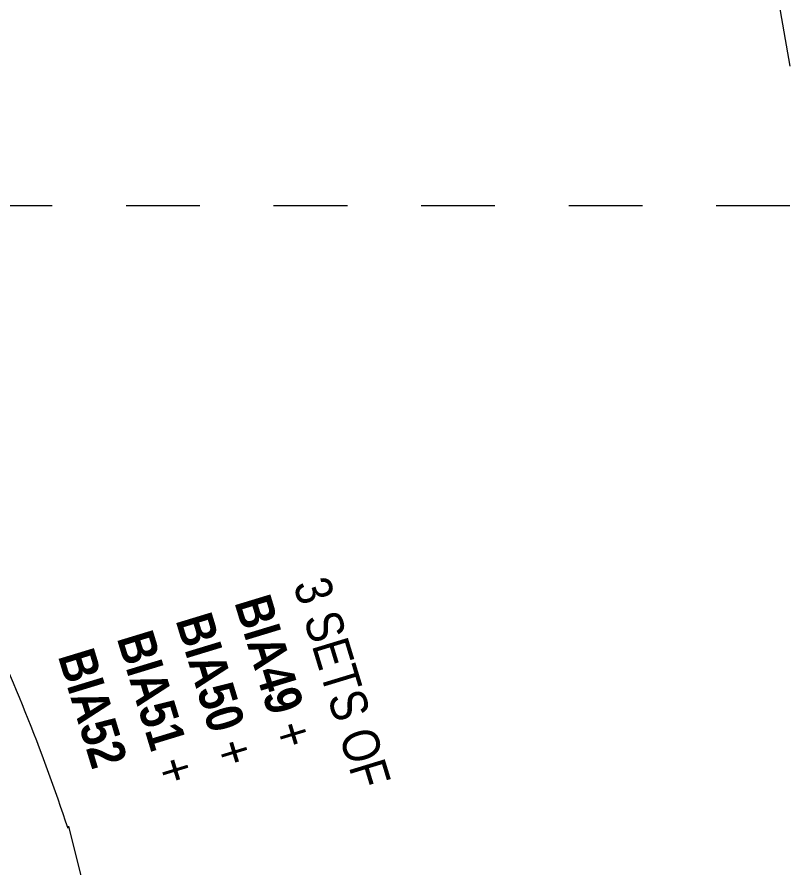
# Model space of a CAD drawing. Header units: metres. Extents: x 0 to 16, y 3 to 1186.
# Drawn here: x 14.487 to 15.535, y 1183.279 to 1184.432 of the extents above; entities that cross this region are included whole.
import ezdxf

# ---------------------------------------------------------------- set-up
doc = ezdxf.new("R2010")
doc.units = ezdxf.units.M
doc.linetypes.add('JacobsDash', pattern=[0.0045, 0.003, -0.0015])
for name, color, linetype, lineweight in [('A-DETL', 7, 'Continuous', 13), ('G-ANNO-TEXT', 7, 'Continuous', 9), ('S-BEAM', 7, 'Continuous', 50), ('S-BEAM-HDLN', 7, 'JacobsDash', 18)]:
    doc.layers.add(name, color=color, linetype=linetype, lineweight=lineweight)
doc.styles.add('Arial Narrow_2', font='ARIALN.TTF', dxfattribs={"height": 0.05})
doc.styles.add('Arial Narrow_B', font='ARIALNB.TTF', dxfattribs={"height": 0.05})

msp = doc.modelspace()

# ---------------------------------------------------------------- linework, layer by layer
at = {"layer": 'A-DETL'}
msp.add_line((14.5574, 1183.3359), (14.6187, 1183.0905), dxfattribs=at)
msp.add_arc((12.0967, 1182.519), 2.5911, 18.3082, 25.7462, dxfattribs=at)
at = {"layer": 'S-BEAM', "color": 9, "lineweight": 13, "true_color": 0xc0c0c0}
msp.add_line((15.2308, 1186.1131), (15.5352, 1184.3656), dxfattribs=at)
at = {"layer": 'S-BEAM-HDLN', "color": 9, "lineweight": 13, "true_color": 0xc0c0c0}
msp.add_line((15.5352, 1184.1762), (14.1066, 1184.1762), dxfattribs=at)

# ---------------------------------------------------------------- texts
at = {"layer": 'G-ANNO-TEXT', "insert": (14.9095, 1183.6779), "char_height": 0.05, "attachment_point": 1, "rotation": 286.9245, "style": 'Arial Narrow_2', "bg_fill": 3, "box_fill_scale": 1, "bg_fill_color": 256, "bg_fill_true_color": 13158600, "bg_fill_transparency": 0}
msp.add_mtext('3 SETS OF', dxfattribs=at)

# ---------------------------------------------------------------- next in the draw order: texts
at = {"layer": 'G-ANNO-TEXT', "insert": (14.8297, 1183.6537), "char_height": 0.05, "attachment_point": 1, "rotation": 286.9245, "style": 'Arial Narrow_B', "bg_fill": 3, "box_fill_scale": 1, "bg_fill_color": 256, "bg_fill_true_color": 13158600, "bg_fill_transparency": 0}
msp.add_mtext('BIA49', dxfattribs=at)

# ---------------------------------------------------------------- next in the draw order: texts
at = {"layer": 'G-ANNO-TEXT', "char_height": 0.05, "attachment_point": 1, "rotation": 286.9245, "bg_fill": 3, "box_fill_scale": 1, "bg_fill_color": 256, "bg_fill_true_color": 13158600, "bg_fill_transparency": 0}
for s, insert, style in [('BIA50', (14.75, 1183.6294), 'Arial Narrow_B'), (' +', (14.8767, 1183.4993), 'Arial Narrow_2')]:
    msp.add_mtext(s, dxfattribs=dict(at, insert=insert, style=style))

# ---------------------------------------------------------------- next in the draw order: texts
for s, insert, style in [('BIA51', (14.6703, 1183.6052), 'Arial Narrow_B'), (' +', (14.797, 1183.475), 'Arial Narrow_2')]:
    msp.add_mtext(s, dxfattribs=dict(at, insert=insert, style=style))

# ---------------------------------------------------------------- next in the draw order: texts
for s, insert, style in [('BIA52', (14.5905, 1183.5809), 'Arial Narrow_B'), (' +', (14.7172, 1183.4508), 'Arial Narrow_2')]:
    msp.add_mtext(s, dxfattribs=dict(at, insert=insert, style=style))

doc.saveas('drawing.dxf')
